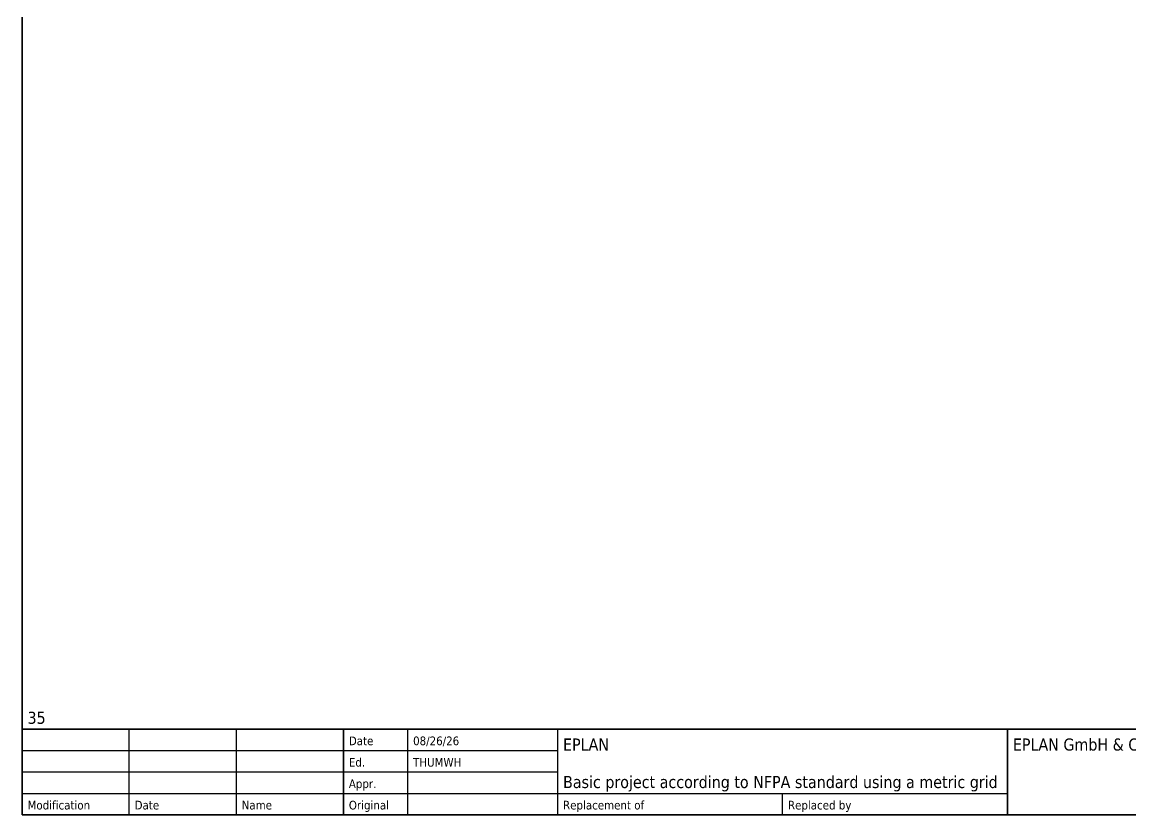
# Model space of a CAD drawing. Header units: millimetres. Extents: x 0 to 1792788, y -13 to 262234.
# Drawn here: x 0 to 207, y 0 to 148 of the extents above; entities that cross this region are included whole.
import ezdxf
from ezdxf.enums import TextEntityAlignment as Align

# ---------------------------------------------------------------- set-up
doc = ezdxf.new("R2010")
doc.units = ezdxf.units.MM
for name, color, linetype, lineweight in [('EPLAN201', 7, 'Continuous', 35), ('EPLAN451', 7, 'Continuous', 35), ('EPLAN452', 7, 'Continuous', 35), ('EPLAN453', 7, 'Continuous', 35)]:
    doc.layers.add(name, color=color, linetype=linetype, lineweight=lineweight)
doc.styles.add('Tahoma', font='')
doc.styles.get('Tahoma').set_extended_font_data('Tahoma')

# ---------------------------------------------------------------- blocks, each defined once
blk = doc.blocks.new('EPLFRAME')
at = {"layer": 'EPLAN201', "linetype": 'Continuous', "lineweight": 35, "ltscale": 4}
for p, q in [((0, 16), (420, 16)), ((60, 0), (60, 16)), ((184, 0), (184, 16))]:
    blk.add_line(p, q, dxfattribs=at)
at = {"layer": 'EPLAN201', "linetype": 'Continuous', "lineweight": 25, "ltscale": 4}
for p, q in [((20, 0), (20, 16)), ((40, 0), (40, 16)), ((72, 0), (72, 16)), ((100, 0), (100, 16)), ((0, 12), (100, 12)), ((0, 8), (100, 8)), ((0, 4), (184, 4)), ((142, 0), (142, 4))]:
    blk.add_line(p, q, dxfattribs=at)
at = {"layer": 'EPLAN201', "linetype": 'Continuous', "lineweight": 35, "ltscale": 4}
blk.add_lwpolyline([(0, 0), (420, 0), (420, 297), (0, 297)], close=True, dxfattribs=at)
at = {"layer": 'EPLAN201', "color": 7, "style": 'Tahoma'}
for s, height, p in [('Date', 1.625, (61, 13)), ('Ed.', 1.625, (61, 9)), ('Appr.', 1.625, (61, 5)), ('Modification', 1.6254, (1, 1)), ('Date', 1.625, (21, 1)), ('Name', 1.625, (41, 1)), ('Original', 1.625, (61, 1)), ('Replacement of', 1.6254, (101, 1)), ('Replaced by', 1.6254, (143, 1))]:
    blk.add_text(s, height=height, dxfattribs=at).set_placement(p)
at = {"layer": 'EPLAN451', "color": 7, "style": 'Tahoma'}
for tag, p, height in [('14_10014', (101, 12), 2.26), ('14_10015', (185, 12), 2.26), ('14_10011', (101, 5), 2.26), ('14_10013', (332, 5), 1.63), ('14_10151', (73, 1), 1.63), ('14_10300', (415, 1), 1.63)]:
    blk.add_attdef(tag, p, '', height=height, dxfattribs=at)
blk.add_attdef('4_25020', text='', height=1.63, dxfattribs=at).set_placement((413, 1), align=Align.RIGHT)
at = {"layer": 'EPLAN452', "color": 7, "style": 'Tahoma'}
for tag, p, height in [('4_11041', (1, 17), 2.26), ('4_11071[1]', (1, 13), 1.63), ('4_11074[1]', (21, 13), 1.63), ('4_11070[1]', (41, 13), 1.63), ('4_11024', (73, 13), 1.63), ('4_20132_1001', (374, 13), 1.63), ('4_11011', (231, 12), 2.26), ('4_11030', (301, 12), 2.26), ('4_11071[2]', (1, 9), 1.63), ('4_11074[2]', (21, 9), 1.63), ('4_11070[2]', (41, 9), 1.63), ('4_11022', (73, 9), 1.63), ('4_20134_1001', (374, 9), 1.63), ('4_11071[3]', (1, 5), 1.63), ('4_11074[3]', (21, 5), 1.63), ('4_11070[3]', (41, 5), 1.63), ('4_11080', (73, 5), 1.63), ('4_11059', (301, 5), 1.63)]:
    blk.add_attdef(tag, p, '', height=height, dxfattribs=at)
for tag, height, p in [('4_11040', 2.26, (419, 17)), ('4_11000', 1.63, (419, 5)), ('4_11085', 1.63, (141, 1)), ('4_11086', 1.63, (183, 1))]:
    blk.add_attdef(tag, text='', height=height, dxfattribs=at).set_placement(p, align=Align.RIGHT)
at = {"layer": 'EPLAN453', "color": 7, "style": 'Tahoma'}
for tag, p in [('53_19005_1', (21, 293)), ('53_19005', (63, 293)), ('53_19005_8', (105, 293)), ('53_19005_6', (147, 293)), ('53_19005_7', (189, 293)), ('53_19005_9', (231, 293)), ('53_19005_3', (273, 293)), ('53_19005_2', (315, 293)), ('53_19005_4', (357, 293)), ('53_19005_5', (399, 293))]:
    blk.add_attdef(tag, text='', height=1.35, dxfattribs=at).set_placement(p, align=Align.BOTTOM_CENTER)

msp = doc.modelspace()

# ---------------------------------------------------------------- block references
ref = msp.add_blockref('EPLFRAME', (0, 0))
ref.add_attrib('14_10011', 'Basic project according to NFPA standard using a metric grid', (101, 5), dxfattribs={"layer": 'EPLAN451', "color": 7, "height": 2.2575, "style": 'Tahoma'})
ref.add_attrib('4_11041', '35', (1, 17), dxfattribs={"layer": 'EPLAN452', "color": 7, "height": 2.257, "style": 'Tahoma'})
ref.add_attrib('14_10014', 'EPLAN', (101, 12), dxfattribs={"layer": 'EPLAN451', "color": 7, "height": 2.257, "style": 'Tahoma'})
ref.add_attrib('4_11022', 'THUMWH', (73, 9), dxfattribs={"layer": 'EPLAN452', "color": 7, "height": 1.625, "style": 'Tahoma'})
ref.add_attrib('4_11024', '08/26/26', (73, 13), dxfattribs={"layer": 'EPLAN452', "color": 7, "height": 1.625, "style": 'Tahoma'})
ref.add_attrib('14_10015', 'EPLAN GmbH & Co. KG', (185, 12), dxfattribs={"layer": 'EPLAN451', "color": 7, "height": 2.2575, "style": 'Tahoma'})

doc.saveas('drawing.dxf')
